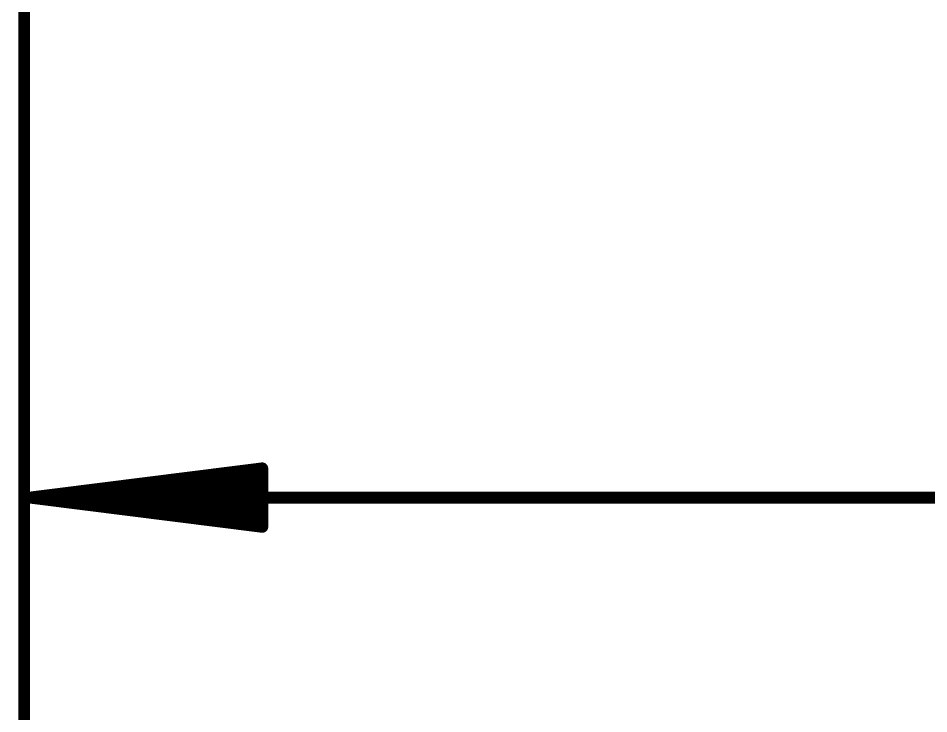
# Model space of a CAD drawing. Extents: x -30 to 87, y -20 to 77.
# Drawn here: x -0.07 to 9.88, y -7.95 to -0.35 of the extents above; entities that cross this region are included whole.
import ezdxf

# ---------------------------------------------------------------- set-up
doc = ezdxf.new("R2010")
doc.units = 0
doc.layers.add('47', color=253, linetype='CONTINUOUS')

msp = doc.modelspace()

# ---------------------------------------------------------------- linework, layer by layer
at = {"layer": '47', "const_width": 0.13}
for points in [[(0, 25.4), (0, -7.538)], [(0, 7.874), (0, -20.111)], [(0.065, -5.588), (2.6, -5.2688)], [(0.065, -5.588), (2.6, -5.328)], [(2.6, -5.2688), (2.6, -5.9072)], [(0.065, -5.588), (2.6, -5.458)], [(33.336, -5.588), (0.065, -5.588)], [(2.6, -5.9072), (0.065, -5.588)], [(2.6, -5.718), (0.065, -5.588)], [(2.6, -5.848), (0.065, -5.588)]]:
    msp.add_lwpolyline(points, dxfattribs=at)
at = {"layer": '47', "const_width": 0.065}
for points in [[(2.6325, -5.2688, 1), (2.5675, -5.2688)], [(2.6041, -5.301, 1), (2.5959, -5.2365)], [(2.6033, -5.3603, 1), (2.5967, -5.2957)], [(2.6017, -5.4905, 1), (2.5983, -5.4255)], [(0.065, -5.5555, 1), (0.065, -5.6205)], [(0.0691, -5.5558, 1), (0.0609, -5.6202)], [(0.0633, -5.5555, 1), (0.0667, -5.6205)], [(0.0667, -5.5555, 1), (0.0633, -5.6205)], [(0.0683, -5.5557, 1), (0.0617, -5.6203)], [(0.0617, -5.5557, 1), (0.0683, -5.6203)], [(0.0609, -5.5558, 1), (0.0691, -5.6202)], [(2.5983, -5.7505, 1), (2.6017, -5.6855)], [(2.5959, -5.9395, 1), (2.6041, -5.875)], [(2.5967, -5.8803, 1), (2.6033, -5.8157)], [(2.5675, -5.9072, 1), (2.6325, -5.9072)], [(-0.0325, -7.538, 1), (0.0325, -7.538)]]:
    msp.add_lwpolyline(points, format="xyb", dxfattribs=at)

doc.saveas('drawing.dxf')
